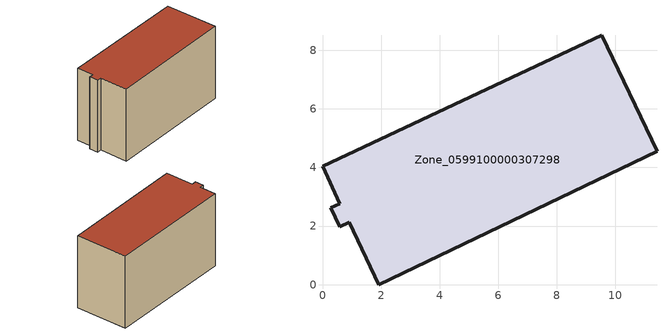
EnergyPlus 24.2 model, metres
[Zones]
Zone_0599100000307298
 floor ground (C_G): 9.53,8.51 11.42,4.55 1.92,0 0.92,2.13 0.59,1.98 0.28,2.63 0.59,2.77 0,4.05 z0
 wall outside (C_F): 0.59,2.77 0.28,2.63 0.59,1.98 0.92,2.13 1.92,0 11.42,4.55 9.53,8.51 0,4.05 0.59,2.77 z0:6.23
 roof outside (C_R): 9.53,8.51 0,4.05 0.59,2.77 0.28,2.63 0.59,1.98 0.92,2.13 1.92,0 11.42,4.55 z6.23
[BUILDING]
Pand.0599100000307298: North Axis=0; Terrain=City; Loads Convergence Tolerance Value=0.04; Temperature Convergence Tolerance Value=0.4; Solar Distribution=FullExterior; Maximum Number of Warmup Days=25; Minimum Number of Warmup Days=1
[Site:Location]
Rotterdam.The.Hague.AP_ZH_NLD Design_Conditions: Latitude=51.96; Longitude=4.45; Time Zone=1; Elevation=-4.5
[SITE:GROUNDTEMPERATURE:BUILDINGSURFACE]
18, 18, 18, 18, 18, 18, 18, 18, 18, 18, 18, 18
[MATERIAL] Thermal Absorptance=0.9; Solar Absorptance=0.7; Visible Absorptance=0.7
Name | Roughness | Thickness | Conductivity | Density | Specific Heat
G.TC.1946 | MediumSmooth | 0.15 | 1 | 540 | 1210
F.TC.1946 | Rough | 0.3 | 0.857143 | 1920 | 840
R.TC.1946 | MediumRough | 0.2 | 0.909091 | 1500 | 1000
[CONSTRUCTION]
C_G: G.TC.1946
C_F: F.TC.1946
C_R: R.TC.1946
[ZONE]
Zone_0599100000307298: Type=1; Multiplier=1; Ceiling Height=Autocalculate; Volume=Autocalculate; Floor Area=autocalculate; Part of Total Floor Area=Yes
[ZONEINFILTRATION:DESIGNFLOWRATE]
Infil_Zone_0599100000307298: Zone or ZoneList or Space or SpaceList=Zone_0599100000307298; Schedule=AlwaysOn; Design Flow Rate Calculation Method=Flow/Area; Flow Rate per Floor Area=0.003; Constant Term Coefficient=1; Temperature Term Coefficient=0; Velocity Term Coefficient=0; Velocity Squared Term Coefficient=0
[HVACTEMPLATE:ZONE:IDEALLOADSAIRSYSTEM]
Zone_0599100000307298: Maximum Heating Supply Air Temperature=50; Minimum Cooling Supply Air Temperature=13; Maximum Heating Supply Air Humidity Ratio=0.0156; Minimum Cooling Supply Air Humidity Ratio=0.0077; Heating Limit=NoLimit; Cooling Limit=NoLimit; Dehumidification Control Type=ConstantSensibleHeatRatio; Cooling Sensible Heat Ratio=0.7; Dehumidification Setpoint=60; Humidification Control Type=None; Humidification Setpoint=30; Outdoor Air Method=None; Outdoor Air Flow Rate per Person=0.00944; Outdoor Air Flow Rate per Zone Floor Area=0; Outdoor Air Flow Rate per Zone=0; Demand Controlled Ventilation Type=None; Outdoor Air Economizer Type=NoEconomizer; Heat Recovery Type=None; Sensible Heat Recovery Effectiveness=0.7; Latent Heat Recovery Effectiveness=0.65
[ZONECONTROL:THERMOSTAT]
ThermostatControl_Zone_0599100000307298: Zone or ZoneList=Zone_0599100000307298; Control Type Schedule=DualSetpointControlType; Control 1=Thermostat_Zone_0599100000307298; Temperature Difference Between Cutout And Setpoint=0
[THERMOSTATSETPOINT:DUALSETPOINT]
Thermostat_Zone_0599100000307298: Heating Setpoint Temperature Schedule=HeatingSetpoint_Zone_0599100000307298; Cooling Setpoint Temperature Schedule=CoolingSetpoint_Zone_0599100000307298
[SCHEDULE:COMPACT]
HeatingSetpoint_Zone_0599100000307298: Through: 12/31, For: AllDays, Until: 24:00, 21
CoolingSetpoint_Zone_0599100000307298: Through: 12/31, For: AllDays, Until: 24:00, 24
DualSetpointControlType: Through: 12/31, For: AllDays, Until: 24:00, 4
AlwaysOn: Through: 12/31, For: AllDays, Until: 24:00, 1
